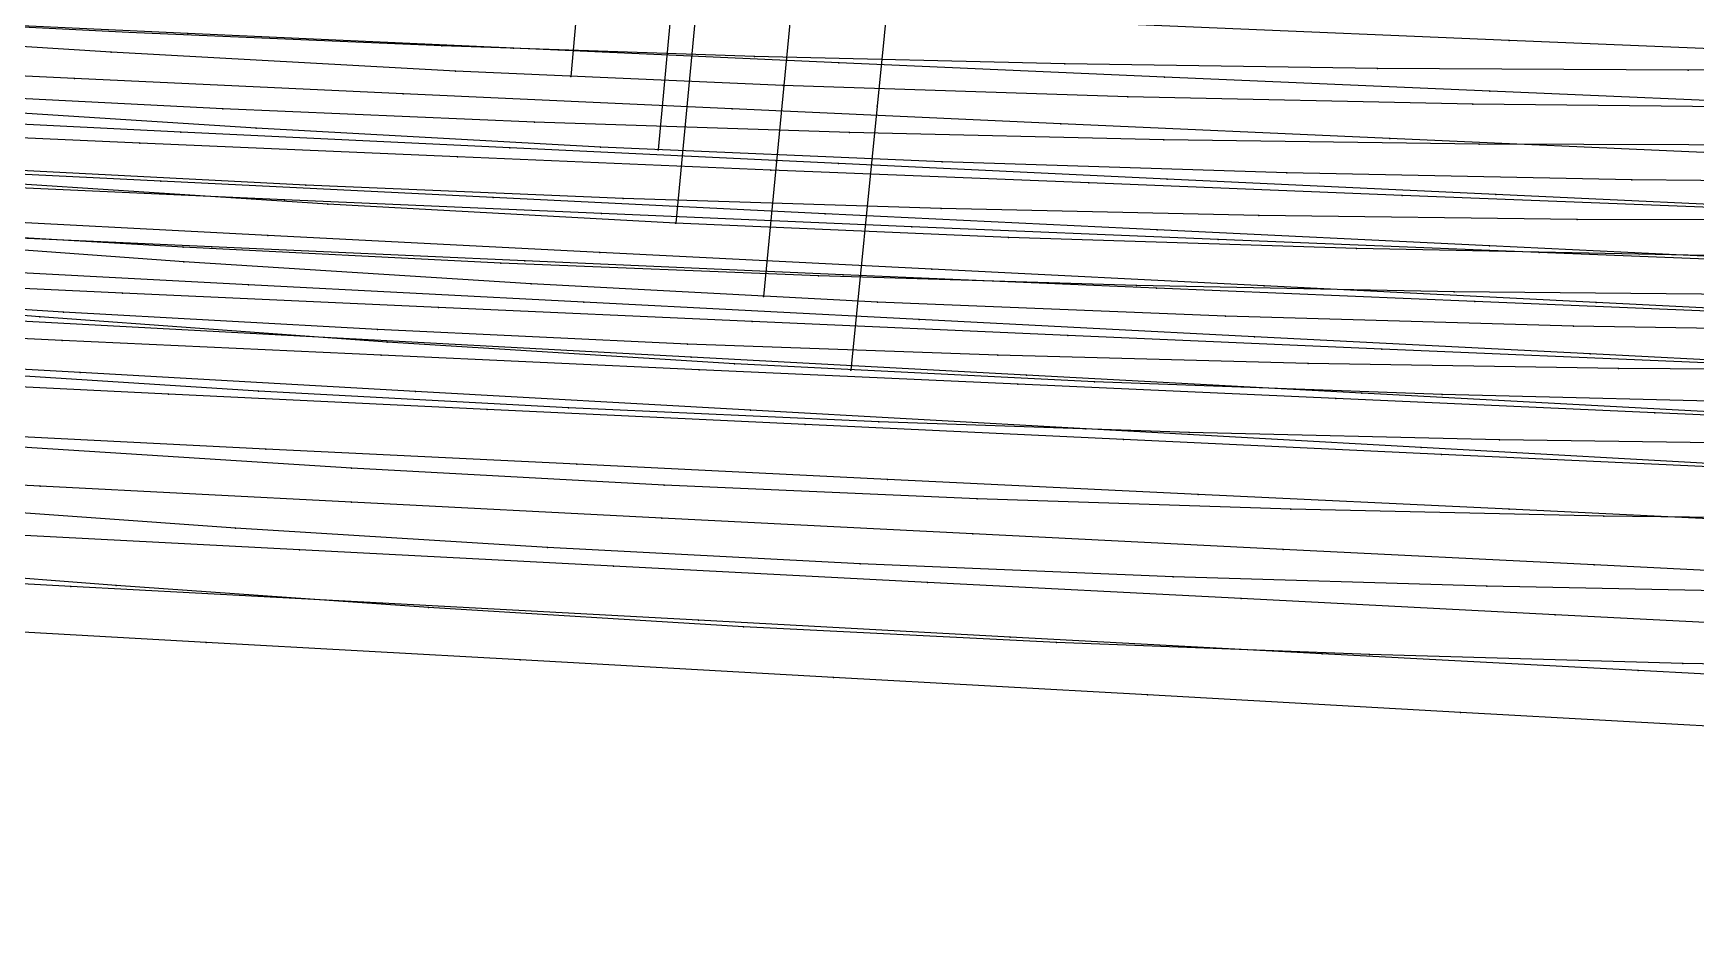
# Model space of a CAD drawing. Extents: x -2408 to 1029, y -526 to 2095.
# Drawn here: x -804.6 to -724.1, y 67.6 to 111.3 of the extents above; entities that cross this region are included whole.
import ezdxf

# ---------------------------------------------------------------- set-up
doc = ezdxf.new("R2010")
doc.units = 0

# ---------------------------------------------------------------- blocks, each defined once
blk = doc.blocks.new(' -30')
at = {"layer": '1'}
blk.add_lwpolyline([(-548.150088, 269.514596), (-563.25244, 270.13595), (-578.645983, 270.740797), (-593.768208, 271.312101), (-609.16329, 271.875507), (-624.304347, 272.41661), (-639.700205, 272.958631), (-654.858819, 273.489181), (-670.25476, 274.029992), (-685.455338, 274.570903), (-700.850559, 275.130612), (-700.958405, 275.13464), (-716.031511, 275.698517), (-731.425494, 276.292017), (-746.605074, 276.894467), (-761.997639, 277.522856), (-777.175821, 278.159878), (-792.566917, 278.823549), (-807.743544, 279.49549), (-823.13305, 280.194691), (-838.308092, 280.90181), (-853.695957, 281.63683), (-868.869309, 282.379407)], dxfattribs=at)
at = {"layer": '3'}
for p in [(-792.566917, 278.823549), (-777.175821, 278.159878), (-761.997639, 277.522856), (-746.605074, 276.894467), (-731.425494, 276.292017)]:
    blk.add_point(p, dxfattribs=at)
blk = doc.blocks.new(' -31')
at = {"layer": '1'}
blk.add_lwpolyline([(-557.93453, 267.053433), (-572.963389, 267.692279), (-588.256539, 268.317149), (-603.287269, 268.911079), (-618.59881, 269.5002), (-633.630554, 270.067508), (-648.959279, 270.639377), (-663.991401, 271.198233), (-679.384302, 271.773426), (-694.415989, 272.342519), (-700.958405, 272.5951), (-709.764956, 272.935074), (-724.795652, 273.529554), (-740.344061, 274.159765), (-755.173561, 274.775202), (-770.202478, 275.413489), (-785.549544, 276.080779), (-800.577175, 276.749601), (-815.923408, 277.448584), (-830.949565, 278.148891), (-846.294832, 278.880578), (-861.319423, 279.613387), (-876.663651, 280.378803)], dxfattribs=at)
at = {"layer": '3'}
for p in [(-785.549544, 276.080779), (-770.202478, 275.413489), (-755.173561, 274.775202), (-740.344061, 274.159765), (-724.795652, 273.529554)]:
    blk.add_point(p, dxfattribs=at)
blk = doc.blocks.new(' -32')
at = {"layer": '1'}
for points in [[(-544.503819, 263.555708), (-559.846114, 264.273011), (-575.015055, 264.953136), (-590.375642, 265.616744), (-605.54647, 266.251555), (-620.924172, 266.878666), (-636.096177, 267.485696), (-651.489891, 268.094122), (-666.662289, 268.69081), (-682.151071, 269.301665), (-697.323176, 269.906072), (-700.958405, 270.05312), (-712.73454, 270.529508), (-727.905782, 271.155055), (-743.317423, 271.802961), (-758.487586, 272.453098), (-773.899276, 273.126671), (-789.068344, 273.803053), (-804.47995, 274.504324), (-819.647727, 275.208778), (-835.059173, 275.939517), (-850.225541, 276.673821), (-865.636636, 277.435861), (-880.801455, 278.201807)], [(-97.384657, -240.635189), (-98.636602, -255.607938), (-99.904476, -270.771197), (-101.15642, -285.743947), (-102.408364, -300.716696), (-103.707876, -316.258354), (-119.320738, -317.060753), (-134.435872, -317.814663), (-149.433373, -318.481917), (-164.557767, -319.02038), (-179.686893, -319.407358), (-194.769774, -319.63598), (-209.903644, -319.70962), (-224.958535, -319.632813), (-240.090872, -319.407763), (-255.130042, -319.03929), (-270.255401, -318.528109), (-285.427385, -317.881659), (-300.542075, -317.119438), (-315.972145, -316.244473), (-331.077609, -315.318585), (-346.409663, -314.335485), (-361.511141, -313.346831)]]:
    blk.add_lwpolyline(points, dxfattribs=at)
at = {"layer": '14'}
blk.add_lwpolyline([(-557.571435, 276.882064), (-572.848641, 277.57007), (-588.127187, 278.232564), (-603.406995, 278.873969), (-618.687759, 279.498698), (-633.969248, 280.111167), (-649.251195, 280.715791), (-664.533444, 281.316991), (-679.815728, 281.919179), (-695.097778, 282.526773), (-700.958176, 282.763557), (-710.965847, 283.167907), (-726.246973, 283.797153), (-741.527498, 284.438462), (-756.807462, 285.092287), (-772.086791, 285.759077), (-787.365413, 286.439283), (-802.643368, 287.133357), (-817.920583, 287.841749), (-833.196983, 288.564909), (-848.472609, 289.30329), (-863.747389, 290.057343), (-879.021247, 290.827515)], dxfattribs=at)
at = {"layer": '3'}
for p in [(-726.246973, 283.797153), (-789.068344, 273.803053), (-773.899276, 273.126671), (-758.487586, 272.453098), (-743.317423, 271.802961), (-727.905782, 271.155055), (-270.255401, -318.528109), (-255.130042, -319.03929), (-240.090872, -319.407763), (-224.958535, -319.632813), (-209.903644, -319.70962)]:
    blk.add_point(p, dxfattribs=at)
blk = doc.blocks.new(' -33')
at = {"layer": '1'}
for points in [[(-549.572868, 260.906681), (-564.692059, 261.643), (-579.987401, 262.35974), (-595.124711, 263.045234), (-610.422013, 263.717983), (-625.5764, 264.368689), (-640.874932, 265.013734), (-656.045228, 265.645601), (-671.344231, 266.279177), (-686.622937, 266.912557), (-700.958405, 267.510967), (-701.921743, 267.551173), (-717.110963, 268.192671), (-732.409045, 268.848295), (-747.599299, 269.509138), (-762.896495, 270.184946), (-778.087638, 270.867003), (-793.383812, 271.565476), (-808.575655, 272.271407), (-823.870654, 272.99504), (-839.063048, 273.727273), (-854.356761, 274.478567), (-869.649699, 275.244669)], [(-159.977908, -322.54537), (-175.244247, -322.948611), (-190.387925, -323.196376), (-205.659296, -323.292831), (-220.881691, -323.237825), (-236.151977, -323.032284), (-251.366381, -322.678641), (-266.629784, -322.176643), (-281.724085, -321.5385), (-296.976042, -320.76472), (-312.096048, -319.8943), (-327.337614, -318.938918), (-342.352205, -317.947963), (-357.588725, -316.915788), (-372.742656, -315.878392)]]:
    blk.add_lwpolyline(points, dxfattribs=at)
at = {"layer": '14'}
blk.add_lwpolyline([(-552.640378, 273.773883), (-568.397647, 274.533257), (-584.15667, 275.263918), (-599.917043, 275.970344), (-615.678669, 276.657026), (-631.441143, 277.328443), (-647.204368, 277.989087), (-662.967979, 278.643438), (-678.7318, 279.295986), (-694.495504, 279.951211), (-700.958176, 280.222874), (-711.407599, 280.662104), (-727.170485, 281.334524), (-742.932859, 282.01716), (-758.694676, 282.710698), (-774.455927, 283.415829), (-790.216489, 284.133233), (-805.976357, 284.863601), (-821.735482, 285.607619), (-837.493821, 286.365973), (-853.251364, 287.139351), (-869.007989, 287.928438)], dxfattribs=at)
at = {"layer": '3'}
for p in [(-790.216489, 284.133233), (-774.455927, 283.415829), (-758.694676, 282.710698), (-742.932859, 282.01716), (-727.170485, 281.334524), (-793.383812, 271.565476), (-778.087638, 270.867003), (-762.896495, 270.184946), (-747.599299, 269.509138), (-732.409045, 268.848295), (-281.724085, -321.5385), (-266.629784, -322.176643), (-251.366381, -322.678641), (-236.151977, -323.032284), (-220.881691, -323.237825)]:
    blk.add_point(p, dxfattribs=at)
blk = doc.blocks.new(' -34')
at = {"layer": '1'}
for points in [[(-550.135995, 258.045975), (-565.472535, 258.830853), (-580.902162, 259.591977), (-596.25616, 260.324763), (-611.687871, 261.040399), (-627.058243, 261.736318), (-642.491357, 262.422015), (-657.876937, 263.096367), (-673.310691, 263.767534), (-688.346205, 264.420255), (-700.958405, 264.969692), (-703.779921, 265.092619), (-719.18269, 265.768612), (-734.615851, 266.452935), (-750.020513, 267.143665), (-765.452986, 267.843916), (-780.8594, 268.552108), (-796.290946, 269.271493), (-811.722021, 270.001724), (-827.12935, 270.74248), (-842.559285, 271.496821), (-857.967792, 272.263431), (-873.396347, 273.0452)], [(-155.418019, -326.070068), (-170.821813, -326.488962), (-186.19169, -326.757586), (-201.600749, -326.874913), (-216.989871, -326.840304), (-232.398229, -326.653351), (-247.786278, -326.313968), (-263.187878, -325.821008), (-278.5517, -325.17648), (-293.941064, -324.390174), (-309.247768, -323.493865), (-324.625365, -322.506073), (-339.819129, -321.472774), (-355.190724, -320.395933), (-370.15938, -319.335385)]]:
    blk.add_lwpolyline(points, dxfattribs=at)
at = {"layer": '14'}
blk.add_lwpolyline([(-555.655588, 271.048715), (-571.57552, 271.850673), (-587.497189, 272.624017), (-603.420266, 273.373011), (-619.34465, 274.101929), (-635.269936, 274.815031), (-651.196024, 275.516591), (-667.122547, 276.210871), (-683.049291, 276.90214), (-700.958176, 277.681198), (-701.25124, 277.693948), (-716.082292, 278.34431), (-732.008379, 279.049466), (-747.933998, 279.762512), (-763.859133, 280.484359), (-779.783726, 281.215919), (-795.707724, 281.958102), (-811.631069, 282.711818), (-827.553705, 283.477979), (-843.475616, 284.257496), (-859.396668, 285.051278), (-875.316845, 285.860235)], dxfattribs=at)
at = {"layer": '3'}
for p in [(-795.707724, 281.958102), (-779.783726, 281.215919), (-763.859133, 280.484359), (-747.933998, 279.762512), (-732.008379, 279.049466), (-796.290946, 269.271493), (-780.8594, 268.552108), (-765.452986, 267.843916), (-750.020513, 267.143665), (-734.615851, 266.452935), (-719.18269, 265.768612), (-278.5517, -325.17648), (-263.187878, -325.821008), (-247.786278, -326.313968), (-232.398229, -326.653351), (-216.989871, -326.840304)]:
    blk.add_point(p, dxfattribs=at)
blk = doc.blocks.new(' -35')
at = {"layer": '1'}
for points in [[(-544.647145, 254.851238), (-559.976131, 255.683734), (-575.399892, 256.491231), (-590.746435, 257.268618), (-606.17264, 258.027724), (-621.535509, 258.765234), (-636.963403, 259.491077), (-652.341469, 260.203586), (-667.770154, 260.911265), (-683.23861, 261.617552), (-698.66741, 262.322504), (-700.958405, 262.427711), (-714.064389, 263.029557), (-729.49281, 263.744003), (-744.89203, 264.463864), (-760.319735, 265.192516), (-775.720942, 265.928298), (-791.14785, 266.674669), (-806.574224, 267.431279), (-821.976648, 268.197837), (-837.401858, 268.977573), (-852.805685, 269.769164), (-868.22956, 270.575636), (-883.634603, 271.395855)], [(-165.549824, -330.008253), (-180.997066, -330.303269), (-196.40788, -330.450618), (-211.777763, -330.448873), (-227.188538, -330.296293), (-242.564569, -329.991982), (-257.969244, -329.531518), (-273.340072, -328.912854), (-288.732317, -328.142923), (-303.730277, -327.2701), (-319.109474, -326.275155), (-334.311362, -325.221521), (-349.682815, -324.113959), (-364.688368, -323.015634), (-380.058656, -321.892006)]]:
    blk.add_lwpolyline(points, dxfattribs=at)
at = {"layer": '14'}
blk.add_lwpolyline([(-551.154726, 267.927338), (-567.068873, 268.775939), (-582.984821, 269.594716), (-598.902465, 270.387849), (-614.821471, 271.159505), (-630.741503, 271.913851), (-646.662457, 272.655066), (-662.58396, 273.387316), (-678.505791, 274.114774), (-694.427731, 274.841612), (-700.958176, 275.141201), (-710.940407, 275.599112), (-726.861784, 276.335499), (-742.782764, 277.078817), (-758.703323, 277.830058), (-774.623325, 278.590209), (-790.542746, 279.360261), (-806.461523, 280.141206), (-822.379635, 280.934034), (-838.296942, 281.739734), (-854.213423, 282.559297), (-870.129014, 283.393713)], dxfattribs=at)
at = {"layer": '3'}
for p in [(-790.542746, 279.360261), (-774.623325, 278.590209), (-758.703323, 277.830058), (-742.782764, 277.078817), (-726.861784, 276.335499), (-791.14785, 266.674669), (-775.720942, 265.928298), (-760.319735, 265.192516), (-744.89203, 264.463864), (-729.49281, 263.744003), (-288.732317, -328.142923), (-273.340072, -328.912854), (-257.969244, -329.531518), (-242.564569, -329.991982), (-227.188538, -330.296293)]:
    blk.add_point(p, dxfattribs=at)
blk = doc.blocks.new(' -36')
at = {"layer": '1'}
for points in [[(-545.157575, 251.977399), (-560.652262, 252.857356), (-575.704564, 253.683023), (-590.696881, 254.480399), (-605.751663, 255.259333), (-620.759471, 256.017274), (-635.815979, 256.762228), (-650.838252, 257.493266), (-665.89577, 258.217028), (-681.056175, 258.940038), (-696.114135, 259.655706), (-700.958405, 259.886036), (-711.172054, 260.371638), (-726.213128, 261.08938), (-741.270753, 261.811643), (-756.314975, 262.537789), (-771.372108, 263.270087), (-786.419159, 264.008489), (-801.475582, 264.754972), (-816.52521, 265.509732), (-831.58075, 266.27441), (-846.6327, 267.049545), (-861.68706, 267.836459), (-876.741146, 268.636017)], [(-159.612023, -333.50755), (-174.995669, -333.831711), (-190.025621, -334.012844), (-205.04221, -334.055417), (-220.072959, -333.956495), (-235.103038, -333.713633), (-250.129062, -333.322397), (-265.161323, -332.775881), (-280.176087, -332.076688), (-295.37635, -331.229776), (-310.377076, -330.27767), (-325.372055, -329.238628), (-340.762445, -328.112092), (-355.750952, -326.984822), (-371.109986, -325.825073)]]:
    blk.add_lwpolyline(points, dxfattribs=at)
at = {"layer": '14'}
for points in [[(-549.623166, 264.955089), (-565.699074, 265.856354), (-581.777071, 266.726821), (-597.856824, 267.5704), (-613.938074, 268.391004), (-630.020565, 269.192549), (-646.104039, 269.978948), (-662.188201, 270.754113), (-678.272869, 271.521964), (-694.357748, 272.286412), (-700.958176, 272.600288), (-711.086961, 273.081981), (-727.171594, 273.849856), (-743.255914, 274.621901), (-759.339923, 275.399351), (-775.42351, 276.183433), (-791.506564, 276.975376), (-807.589087, 277.776415), (-823.670968, 278.587777), (-839.752134, 279.410694), (-855.832473, 280.246393), (-871.911987, 281.096108)], [(-88.162856, -226.707319), (-89.643165, -246.169163), (-91.006734, -264.096221), (-92.224381, -280.104814), (-93.570475, -297.802131), (-95.119362, -318.165569), (-112.206748, -319.022967), (-128.535852, -319.743429), (-144.610681, -320.351427), (-160.290547, -320.820687), (-176.996435, -321.162546), (-193.706021, -321.336039), (-210.416724, -321.336434), (-227.125966, -321.159), (-243.831157, -320.799005), (-260.529744, -320.251717), (-276.393075, -319.553865), (-293.073101, -318.644338), (-309.744978, -317.590778), (-326.410742, -316.431364), (-343.072354, -315.204281), (-358.265572, -314.058516), (-374.924507, -312.801369)]]:
    blk.add_lwpolyline(points, dxfattribs=at)
at = {"layer": '2'}
blk.add_point((-270.811558, -319.819126), dxfattribs=at)
at = {"layer": '3'}
for p in [(-791.506564, 276.975376), (-775.42351, 276.183433), (-759.339923, 275.399351), (-743.255914, 274.621901), (-727.171594, 273.849856), (-786.419159, 264.008489), (-771.372108, 263.270087), (-756.314975, 262.537789), (-741.270753, 261.811643), (-726.213128, 261.08938), (-293.073101, -318.644338), (-276.393075, -319.553865), (-260.529744, -320.251717), (-243.831157, -320.799005), (-227.125966, -321.159), (-295.37635, -331.229776), (-280.176087, -332.076688), (-265.161323, -332.775881), (-250.129062, -333.322397), (-235.103038, -333.713633), (-220.072959, -333.956495)]:
    blk.add_point(p, dxfattribs=at)
at = {"layer": '8'}
blk.add_lwpolyline([(-239.185944, 36.338463), (-240.886274, 17.189884), (-242.570439, -1.77664), (-244.127446, -19.311158), (-245.892923, -39.193402), (-247.827782, -60.983167), (-249.192486, -76.352029), (-250.603517, -92.242608), (-252.049292, -108.524472), (-253.51823, -125.067175), (-254.99875, -141.740326), (-256.479271, -158.413477), (-257.94821, -174.956199), (-259.393985, -191.238064), (-260.805016, -207.128642), (-262.169719, -222.497487), (-263.476516, -237.214223), (-265.302798, -257.781224), (-266.933636, -276.147211), (-268.329949, -291.872041), (-269.759317, -307.96913), (-270.811558, -319.819126)], dxfattribs=at)
blk = doc.blocks.new(' -37')
at = {"layer": '1'}
for points in [[(-556.121132, 249.724203), (-571.181851, 250.594361), (-586.670414, 251.462009), (-601.733892, 252.282827), (-616.718583, 253.079818), (-631.783954, 253.864518), (-646.783006, 254.632401), (-661.849628, 255.393501), (-676.93927, 256.148676), (-692.006398, 256.898771), (-700.958405, 257.343826), (-707.025654, 257.645473), (-722.092817, 258.396088), (-737.159846, 259.149465), (-752.182522, 259.904338), (-767.249065, 260.666223), (-782.274922, 261.431962), (-797.340842, 262.206754), (-812.369545, 262.98769), (-827.43457, 263.779673), (-842.465873, 264.58011), (-857.529744, 265.393614), (-872.563383, 266.217868)], [(-169.482145, -337.362507), (-184.513669, -337.573189), (-200.0298, -337.649394), (-215.062681, -337.581749), (-230.079625, -337.371635), (-245.108459, -337.013104), (-260.133097, -336.498137), (-275.151054, -335.824685), (-290.161797, -335.005671), (-305.530011, -334.034026), (-320.526271, -332.984522), (-335.917759, -331.835962), (-350.905916, -330.678179), (-366.176563, -329.487888), (-381.164088, -328.321985)]]:
    blk.add_lwpolyline(points, dxfattribs=at)
at = {"layer": '14'}
for points in [[(-545.079875, 261.790432), (-561.149914, 262.739014), (-577.222035, 263.6558), (-593.296128, 264.544606), (-609.37178, 265.409231), (-625.44888, 266.25349), (-641.527015, 267.081183), (-657.606038, 267.896122), (-673.685649, 268.702114), (-689.765586, 269.502964), (-700.958176, 270.059471), (-705.923088, 270.306326), (-722.002954, 271.107454), (-738.082595, 271.911665), (-754.161929, 272.720273), (-770.240877, 273.534593), (-786.319319, 274.355939), (-802.397254, 275.185629), (-818.474561, 276.024976), (-834.55116, 276.875295), (-850.626972, 277.737901), (-866.701916, 278.614109), (-882.775913, 279.505234)], [(-83.082854, -228.147085), (-84.563161, -248.048402), (-85.926731, -266.380292), (-87.144377, -282.750393), (-88.490472, -300.84735), (-90.039358, -321.670761), (-108.79075, -322.59944), (-125.341574, -323.318849), (-141.467044, -323.921672), (-156.851784, -324.381672), (-173.553632, -324.73131), (-190.259175, -324.918217), (-206.965845, -324.935832), (-223.671071, -324.777599), (-240.372286, -324.436959), (-257.06692, -323.907354), (-273.611115, -323.189243), (-290.286222, -322.275945), (-306.952502, -321.207878), (-323.612048, -320.024611), (-340.266953, -318.765713), (-356.91931, -317.470753), (-372.143739, -316.284671)]]:
    blk.add_lwpolyline(points, dxfattribs=at)
at = {"layer": '2'}
blk.add_point((-270.811558, -323.324318), dxfattribs=at)
at = {"layer": '3'}
for p in [(-786.319319, 274.355939), (-770.240877, 273.534593), (-754.161929, 272.720273), (-738.082595, 271.911665), (-722.002954, 271.107454), (-797.340842, 262.206754), (-782.274922, 261.431962), (-767.249065, 260.666223), (-752.182522, 259.904338), (-737.159846, 259.149465), (-722.092817, 258.396088), (-290.286222, -322.275945), (-273.611115, -323.189243), (-257.06692, -323.907354), (-240.372286, -324.436959), (-223.671071, -324.777599), (-290.161797, -335.005671), (-275.151054, -335.824685), (-260.133097, -336.498137), (-245.108459, -337.013104), (-230.079625, -337.371635)]:
    blk.add_point(p, dxfattribs=at)
at = {"layer": '8'}
blk.add_lwpolyline([(-237.534943, 39.843662), (-239.324038, 20.318172), (-241.096123, 0.978325), (-242.734414, -16.90134), (-244.592057, -37.174927), (-246.627924, -59.393589), (-248.063873, -75.06497), (-249.548565, -91.268317), (-251.069817, -107.870671), (-252.61544, -124.738998), (-254.173251, -141.74034), (-255.731061, -158.741664), (-257.276686, -175.610009), (-258.797936, -192.212344), (-260.282628, -208.415692), (-261.718578, -224.087089), (-263.093594, -239.093472), (-265.015213, -260.06528), (-266.731193, -278.792807), (-268.200398, -294.827138), (-269.704386, -311.241078), (-270.811558, -323.324318)], dxfattribs=at)
blk = doc.blocks.new(' -38')
at = {"layer": '1'}
for points in [[(-556.811712, 246.89194), (-572.000634, 247.806854), (-587.146178, 248.692853), (-602.338074, 249.558253), (-617.498214, 250.401244), (-632.6922, 251.228289), (-647.865964, 252.039354), (-663.061397, 252.839612), (-678.400743, 253.63828), (-693.596985, 254.423289), (-700.958405, 254.801903), (-708.790504, 255.204707), (-723.986963, 255.985161), (-739.185081, 256.765925), (-754.38145, 257.548026), (-769.577678, 258.332843), (-784.779864, 259.122013), (-799.975604, 259.916178), (-815.181526, 260.71749), (-830.37652, 261.526127), (-845.585904, 262.344741), (-860.779817, 263.173013), (-875.992363, 264.01409)], [(-165.194636, -340.912818), (-180.359181, -341.142881), (-195.518846, -341.239769), (-210.685109, -341.197477), (-225.869472, -341.010858), (-241.032163, -340.673878), (-256.229235, -340.175441), (-271.381111, -339.51288), (-286.525415, -338.69472), (-302.006042, -337.712565), (-317.134262, -336.639131), (-332.188029, -335.492538), (-347.30672, -334.294263), (-362.753914, -333.053838), (-377.871486, -331.841428)]]:
    blk.add_lwpolyline(points, dxfattribs=at)
at = {"layer": '14'}
for points in [[(-543.503521, 258.790803), (-559.735154, 259.793361), (-575.969083, 260.763357), (-592.205049, 261.704302), (-608.442794, 262.61971), (-624.68206, 263.513092), (-640.922588, 264.38796), (-657.16412, 265.247828), (-673.40636, 266.096206), (-689.649124, 266.936609), (-700.958176, 267.518616), (-706.045429, 267.78042), (-722.28845, 268.61472), (-738.531393, 269.449101), (-754.774127, 270.28513), (-771.016632, 271.124384), (-787.258777, 271.96843), (-803.500468, 272.81884), (-819.741611, 273.677185), (-835.982111, 274.545036), (-852.221875, 275.423964), (-868.46077, 276.315538)], [(-78.002859, -229.586858), (-79.483167, -249.927671), (-80.846736, -268.664389), (-82.064383, -285.395989), (-83.410477, -303.89259), (-84.959364, -325.175972), (-103.62927, -326.094491), (-120.180972, -326.813851), (-136.378517, -327.425353), (-153.498207, -327.945001), (-170.366479, -328.304537), (-187.238479, -328.503487), (-204.111576, -328.533374), (-220.983138, -328.385723), (-237.850496, -328.05206), (-254.711046, -327.523906), (-270.830938, -326.828851), (-287.671289, -325.904099), (-304.501924, -324.81051), (-321.325083, -323.59032), (-338.143007, -322.285768), (-354.957992, -320.939086), (-372.280916, -319.547715), (-389.094561, -318.202078)]]:
    blk.add_lwpolyline(points, dxfattribs=at)
at = {"layer": '2'}
blk.add_point((-270.811558, -326.829529), dxfattribs=at)
at = {"layer": '3'}
for p in [(-787.258777, 271.96843), (-771.016632, 271.124384), (-754.774127, 270.28513), (-738.531393, 269.449101), (-722.28845, 268.61472), (-784.779864, 259.122013), (-769.577678, 258.332843), (-754.38145, 257.548026), (-739.185081, 256.765925), (-723.986963, 255.985161), (-287.671289, -325.904099), (-270.830938, -326.828851), (-254.711046, -327.523906), (-237.850496, -328.05206), (-286.525415, -338.69472), (-271.381111, -339.51288), (-256.229235, -340.175441), (-241.032163, -340.673878), (-225.869472, -341.010858)]:
    blk.add_point(p, dxfattribs=at)
at = {"layer": '8'}
blk.add_lwpolyline([(-235.883961, 43.348861), (-237.76182, 23.446463), (-239.621825, 3.733288), (-241.341398, -14.491513), (-243.291205, -35.156448), (-245.42808, -57.804012), (-246.935271, -73.777896), (-248.493625, -90.294034), (-250.090352, -107.216863), (-251.71266, -124.410817), (-253.347759, -141.740336), (-254.982859, -159.069854), (-256.605167, -176.263809), (-258.201892, -193.186618), (-259.760248, -209.702775), (-261.267437, -225.676642), (-262.710675, -240.972727), (-264.727634, -262.349369), (-266.528748, -281.438381), (-268.070848, -297.782258), (-269.649455, -314.513036), (-270.811558, -326.829529)], dxfattribs=at)
blk = doc.blocks.new(' -39')
at = {"layer": '1'}
for points in [[(-552.905503, 243.764494), (-567.991709, 244.716284), (-583.240792, 245.651257), (-598.330102, 246.552582), (-613.593706, 247.442718), (-628.685368, 248.304167), (-643.962419, 249.160203), (-659.055701, 249.992949), (-674.34506, 250.826149), (-689.439303, 251.641245), (-700.958405, 252.259693), (-704.866081, 252.469499), (-719.960709, 253.277628), (-735.263471, 254.096098), (-750.358052, 254.903997), (-765.452569, 255.713795), (-780.759744, 256.538315), (-795.853856, 257.355978), (-811.16513, 258.191471), (-826.258502, 259.022408), (-841.573493, 259.874371), (-856.665797, 260.723997), (-871.984208, 261.597933)], [(-65.808267, -309.885393), (-66.903773, -325.263905), (-68.011785, -340.817986), (-83.960582, -341.594764), (-99.111524, -342.317524), (-113.913382, -342.973938), (-129.592892, -343.580628), (-144.753381, -344.06576), (-159.970925, -344.442322), (-175.137054, -344.697914), (-190.275561, -344.824503), (-205.44389, -344.815251), (-220.612687, -344.663927), (-235.778126, -344.362994), (-250.964639, -343.901581), (-266.120132, -343.274724), (-281.26796, -342.485049), (-296.372536, -341.543265), (-311.503045, -340.472779), (-326.570468, -339.314261), (-341.689337, -338.093001), (-357.145262, -336.818644), (-372.261771, -335.568273), (-387.650479, -334.297441)]]:
    blk.add_lwpolyline(points, dxfattribs=at)
at = {"layer": '14'}
for points in [[(-555.143649, 256.632873), (-571.371546, 257.649911), (-587.601624, 258.637017), (-603.833621, 259.597587), (-620.067275, 260.535019), (-636.302325, 261.452707), (-652.538549, 262.354051), (-668.775607, 263.242441), (-685.013277, 264.121277), (-700.958176, 264.978199), (-701.251297, 264.993954), (-717.09797, 265.842634), (-733.336093, 266.711163), (-749.574104, 267.580211), (-765.811938, 268.451439), (-782.049417, 269.326503), (-798.286477, 270.207067), (-814.523015, 271.094791), (-830.75893, 271.991334), (-846.99412, 272.898358), (-863.228521, 273.817524), (-879.461954, 274.750489)], [(-72.922857, -231.026639), (-74.403165, -251.80694), (-75.766733, -270.94848), (-76.98438, -288.041587), (-78.330474, -306.937831), (-79.87936, -328.681183), (-98.14022, -329.574564), (-114.434603, -330.284646), (-130.482904, -330.899735), (-147.249324, -331.43062), (-164.112816, -331.823005), (-180.980502, -332.061917), (-197.849736, -332.137332), (-214.717899, -332.039229), (-231.582355, -331.757586), (-248.440439, -331.282381), (-265.289533, -330.603591), (-282.05477, -329.718159), (-298.88165, -328.641845), (-315.699989, -327.421288), (-332.512111, -326.100088), (-349.320393, -324.721841), (-366.674352, -323.2841), (-383.480726, -321.898169)]]:
    blk.add_lwpolyline(points, dxfattribs=at)
at = {"layer": '2'}
blk.add_point((-270.811558, -330.33474), dxfattribs=at)
at = {"layer": '3'}
for p in [(-782.049417, 269.326503), (-765.811938, 268.451439), (-749.574104, 267.580211), (-733.336093, 266.711163), (-795.853856, 257.355978), (-780.759744, 256.538315), (-765.452569, 255.713795), (-750.358052, 254.903997), (-735.263471, 254.096098), (-719.960709, 253.277628), (-270.176667, -323.787917), (-298.88165, -328.641845), (-282.05477, -329.718159), (-265.289533, -330.603591), (-248.440439, -331.282381), (-231.582355, -331.757586), (-296.372536, -341.543265), (-281.26796, -342.485049), (-266.120132, -343.274724), (-250.964639, -343.901581), (-235.778126, -344.362994)]:
    blk.add_point(p, dxfattribs=at)
at = {"layer": '8'}
blk.add_lwpolyline([(-234.23296, 46.854062), (-236.199584, 26.574754), (-238.14751, 6.488257), (-239.948365, -12.081686), (-241.99034, -33.137981), (-244.228223, -56.214438), (-245.806656, -72.490819), (-247.438672, -89.31974), (-249.110875, -106.563053), (-250.809869, -124.082627), (-252.522258, -141.740333), (-254.234648, -159.398038), (-255.933641, -176.917613), (-257.605844, -194.160926), (-259.237861, -210.989847), (-260.816295, -227.266246), (-262.327753, -242.85199), (-263.758834, -257.60892), (-265.725459, -277.888233), (-267.435895, -295.525797), (-268.844932, -310.055421), (-270.176667, -323.787917), (-270.811558, -330.33474)], dxfattribs=at)
blk = doc.blocks.new(' -40')
at = {"layer": '1'}
for points in [[(-546.337476, 240.437512), (-561.528378, 241.444435), (-576.645066, 242.418296), (-591.839478, 243.372092), (-606.970634, 244.29937), (-622.167614, 245.210584), (-637.312191, 246.101386), (-652.511042, 246.980817), (-667.667802, 247.845957), (-682.867847, 248.704368), (-698.068292, 249.55634), (-700.958405, 249.717598), (-713.345471, 250.408739), (-728.546204, 251.254813), (-743.717249, 252.098683), (-758.917951, 252.945091), (-774.093852, 253.792425), (-789.294234, 254.644871), (-804.474596, 255.501373), (-819.674311, 256.36559), (-834.858713, 257.23699), (-850.057422, 258.118705), (-865.245477, 259.010728), (-880.442857, 259.915671)], [(-62.915435, -344.326515), (-78.884858, -345.098581), (-94.038029, -345.817426), (-109.228754, -346.488813), (-124.38754, -347.078061), (-139.549709, -347.574096), (-154.750772, -347.968493), (-169.918494, -348.248515), (-185.035321, -348.403784), (-200.205675, -348.426899), (-215.358135, -348.310334), (-230.526272, -348.045559), (-245.701139, -347.622532), (-260.860284, -347.034061), (-276.011818, -346.276698), (-291.258449, -345.345766), (-306.391451, -344.280779), (-321.47393, -343.11358), (-336.593261, -341.872497), (-352.059155, -340.566054), (-367.17452, -339.277857), (-382.593038, -337.965144)]]:
    blk.add_lwpolyline(points, dxfattribs=at)
at = {"layer": '14'}
for points in [[(-552.87281, 253.601944), (-569.094955, 254.661455), (-585.319385, 255.690715), (-601.545838, 256.69301), (-617.774048, 257.671623), (-634.003752, 258.62984), (-650.234723, 259.570948), (-666.46662, 260.498225), (-682.699218, 261.414959), (-698.932251, 262.324435), (-700.958176, 262.437439), (-714.228413, 263.177587), (-730.461674, 264.080988), (-746.694909, 264.98403), (-762.927931, 265.888456), (-779.160667, 266.796014), (-795.393007, 267.708453), (-811.624878, 268.62752), (-827.856095, 269.554958), (-844.086584, 270.492517), (-860.316236, 271.441944), (-876.544977, 272.404987)], [(-70.686734, -273.232537), (-71.90438, -290.687148), (-73.250475, -309.983028), (-74.799361, -332.186356), (-92.667467, -333.055488), (-108.708097, -333.755795), (-124.600046, -334.372734), (-141.001946, -334.911093), (-157.860668, -335.33399), (-174.724047, -335.610859), (-191.589448, -335.730274), (-208.454237, -335.680808), (-225.315768, -335.451036), (-242.171415, -335.029532), (-259.018563, -334.404869), (-276.441395, -333.532693), (-293.265035, -332.481262), (-310.078977, -331.267128), (-326.885647, -329.935219), (-343.687526, -328.530458), (-358.272856, -327.286604), (-377.871778, -325.620422), (-394.67039, -324.198484)]]:
    blk.add_lwpolyline(points, dxfattribs=at)
at = {"layer": '2'}
blk.add_point((-270.811558, -333.839912), dxfattribs=at)
at = {"layer": '3'}
for p in [(-795.393007, 267.708453), (-779.160667, 266.796014), (-762.927931, 265.888456), (-746.694909, 264.98403), (-730.461674, 264.080988), (-789.294234, 254.644871), (-774.093852, 253.792425), (-758.917951, 252.945091), (-743.717249, 252.098683), (-728.546204, 251.254813), (-269.539592, -321.056927), (-310.078977, -331.267128), (-293.265035, -332.481262), (-276.441395, -333.532693), (-259.018563, -334.404869), (-242.171415, -335.029532), (-306.391451, -344.280779), (-291.258449, -345.345766), (-276.011818, -346.276698), (-260.860284, -347.034061), (-245.701139, -347.622532), (-230.526272, -348.045559)]:
    blk.add_point(p, dxfattribs=at)
at = {"layer": '8'}
blk.add_lwpolyline([(-232.581959, 50.359263), (-234.637348, 29.703046), (-236.673196, 9.243221), (-238.555334, -9.671863), (-240.689475, -31.119512), (-242.228901, -46.590411), (-243.845329, -62.835165), (-245.524758, -79.713059), (-247.253187, -97.083397), (-249.016616, -114.80548), (-250.801044, -132.738591), (-252.592474, -150.742069), (-254.376903, -168.675198), (-256.140332, -186.397281), (-257.86876, -203.7676), (-259.54819, -220.645512), (-261.164617, -236.890248), (-262.704046, -252.361178), (-264.152471, -266.917539), (-266.12386, -286.729564), (-267.811746, -303.692456), (-269.539592, -321.056927), (-270.811558, -333.839912)], dxfattribs=at)

msp = doc.modelspace()

# ---------------------------------------------------------------- block references
at = {"layer": '1'}
for name, p in [(' -32', (-514.58038, 429.196867)), (' -34', (-512.877729, 429.098086)), (' -33', (-513.729155, 429.147803)), (' -36', (-507.788996, 429.001375)), (' -35', (-508.640982, 429.051384)), (' -37', (-503.551747, 428.953571)), (' -38', (-502.699294, 428.903101)), (' -39', (-498.461818, 428.854057)), (' -40', (-494.224148, 428.804325)), (' -32', (-6.918598, -172.870121)), (' -31', (-6.913053, -172.870221)), (' -30', (-6.907502, -172.870213)), (' -38', (-6.951881, -172.870051)), (' -36', (-6.940789, -172.870126)), (' -34', (-6.929678, -172.869999)), (' -39', (-6.957418, -172.869929)), (' -37', (-6.946326, -172.869989)), (' -35', (-6.935229, -172.87)), (' -33', (-6.924133, -172.870029)), (' -40', (-6.962963, -172.869906))]:
    msp.add_blockref(name, p, dxfattribs=at)

doc.saveas('drawing.dxf')
